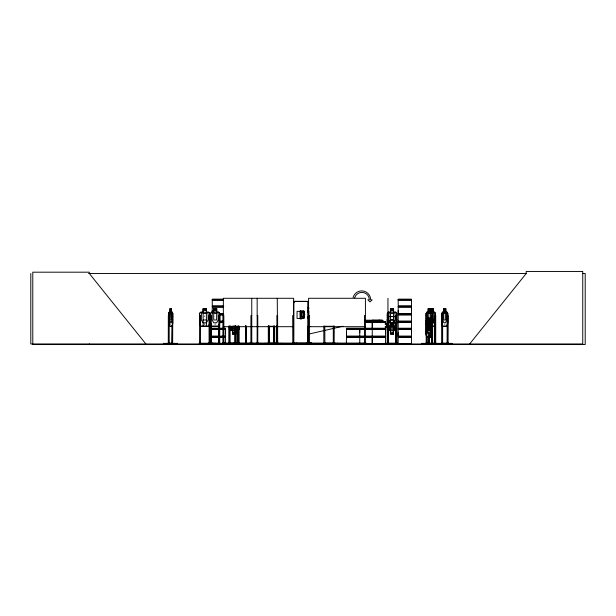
<?xml version="1.0" encoding="UTF-8"?>
<svg xmlns="http://www.w3.org/2000/svg" width="616" height="616" viewBox="0 0 616 616"><rect width="100%" height="100%" fill="white"/><g stroke="black" fill="none" stroke-linecap="round" stroke-linejoin="round"><path stroke-width="0.92" d="M212.281 312.905L212.281 310.456M225.548 332.802L225.548 329.537L220.628 329.537M300.262 318.387L300.262 310.857L301.278 310.841L301.324 319.134M300.377 318.372L300.377 310.895M302.125 310.88L302.125 316.732L303.434 318.611M303.873 316.724L303.873 310.864M346.469 336.067L346.469 329.537L385.562 329.537L385.547 336.067L346.469 336.067L346.485 332.802M359.752 332.802L359.752 329.537L359.752 336.067M385.547 332.802L385.547 329.537M398.198 336.067L398.198 329.537L411.496 329.537L411.48 336.067L398.198 336.067L398.213 332.802M398.198 313.713L398.198 307.192L411.496 307.192L411.48 313.721L398.198 313.713L398.213 310.456M411.48 332.802L411.48 329.537M411.48 310.456L411.48 307.192M282.767 343.813L263.948 343.867M282.767 343.42L263.987 343.374L264.002 343.959M382.805 343.813L393.462 343.813M382.813 343.42L393.462 343.382M170.809 321.352L170.817 321.614M240.101 343.42L240.117 343.959M170.817 324.286L170.794 324.016M172.187 326.164L172.78 322.799L172.78 313.413L172.311 312.173L171.348 312.173M172.218 326.28L172.734 322.784M398.213 343.936L411.503 343.674L411.496 337.375L398.198 337.375L398.121 343.736M260.999 343.867L207.715 343.867M261.007 343.42L207.785 343.374L207.808 343.959M173.358 343.42L173.381 343.959M447 326.28L447.609 322.784M431.269 336.975L431.947 333.595L432.109 324.224L431.392 322.992L429.983 322.992M431.315 337.091L432.039 333.595L432.116 321.66L431.547 318.164M426.103 321.66L426.834 318.164M426.195 321.66L426.88 318.287M431.577 326.28L432.209 322.784M218.48 343.867L218.518 343.374M227.689 343.42L227.727 343.959M434.55 326.164L435.312 322.784L435.312 313.459M434.58 326.28L435.481 322.799M272.742 343.42L272.78 343.959M437.452 343.42L437.499 343.959M446.238 343.42L446.277 343.959M421.906 343.867L452.398 343.89M430.561 343.42L430.607 343.959M424.555 343.42L424.601 343.959M240.61 343.42L240.656 343.959M219.704 322.784L218.665 326.164L211.496 326.164M387.318 319.958L388.35 316.462M396.673 322.784L395.572 326.164L388.326 326.164L387.425 322.784M396.781 322.799L395.649 326.28L388.242 326.28L387.325 322.799M168.669 343.959L168.692 313.429L169.115 312.173L170.124 312.173M168.738 313.467L169.223 312.173M169.238 312.297L168.846 313.467L169.238 326.164M204.612 316.301L204.643 316.062M209.994 322.799L208.793 326.28L200.585 326.28L199.507 322.799L199.507 313.429L200.616 312.173L203.118 312.173M427.735 323.061L428.243 321.66M430.176 322.861L430.869 322.969L429.506 327.004C432.124 331.131 430.03 333.256 429.098 327.789C428.197 333.248 425.956 331.162 428.659 326.981C425.887 322.576 428.112 320.528 429.067 326.234L431.185 319.981L431.185 313.459L430.161 312.297L430.23 308.678M212.112 343.959L225.571 343.69M212.559 343.867L212.62 343.374L212.643 343.959M384.877 343.42L384.946 343.959M389.481 343.42L389.543 343.959M226.996 343.42L227.065 343.959M230.915 343.867L230.985 343.374L231.008 343.959M433.025 322.784L434.172 319.981L434.172 313.459L433.025 312.297L433.025 308.801M346.354 343.751L346.485 337.375L385.562 337.375L385.562 343.674L346.354 343.882M372.287 337.375L372.287 343.936M214.961 343.867L214.984 343.42M199.33 343.42L199.253 343.89M236.521 343.89L236.713 343.374M306.884 343.928L306.953 343.15M444.683 311.596L444.721 311.627M441.803 313.467L442.465 312.173M441.895 313.467L442.496 312.297M426.672 322.992L425.933 324.247L425.933 333.618L426.557 337.091L431.416 337.091L432.016 333.618M426.095 324.286L426.703 323.107M426.026 333.618L426.141 313.429L426.796 312.173L428.282 312.173M426.21 313.467L426.888 312.173M428.174 332.27L426.757 332.27L426.033 331.031L426.788 332.147L428.151 332.147L428.082 335.766L430.13 335.766L430.13 332.27L431.623 332.27L432.278 331.015L431.5 332.147L430.068 332.147L430.068 335.651M431.531 332.27L432.209 330.977M233.179 326.01C229.114 330.646 233.726 330.33 234.28 326.087C234.873 330.33 239.278 330.623 235.32 326.026M304.597 316.67C302.564 320.613 301.216 316.955 304.774 314.507C301.463 312.266 302.579 308.67 304.581 312.42M307.507 312.543L308.462 311.018L307.6 310.849M307.569 318.588L308.878 316.693L308.885 310.841L307.723 310.148M211.55 312.297L210.564 313.467L210.564 322.784L211.55 326.164M469.654 343.959L526.203 273.519L526.203 271.448L582.744 271.448L582.744 343.959L30.8 343.959L30.8 273.519M388.326 312.173L387.272 313.429L387.264 343.959M395.626 330.445L396.627 329.275L396.627 313.459L395.572 312.297L388.326 312.297L387.379 313.467L387.425 343.959M237.969 330.445L238.985 329.275L238.946 326.48M398.144 321.575L411.503 321.598M293.593 343.928L307.731 343.928M429.221 311.627L429.206 311.296M431.978 311.627L431.916 311.28M309.871 326.465L310.726 326.511M170.794 311.634L170.809 311.272M372.187 343.736L372.233 337.375M232.671 333.941L235.743 333.941L235.697 330.445L237.322 329.283L237.322 326.488M203.118 312.297L201.37 313.459L201.37 319.981L203.118 322.784L206.383 322.784L208.131 319.981L208.131 313.459L206.383 312.297M213.883 343.89L213.96 343.42M307.731 343.074L307.546 343.851L307.546 343.15M308.493 343.374L308.447 343.959L308.593 298.283L365.419 298.283L365.427 343.959L365.534 342.927L364.349 342.927L364.349 343.959M369.469 321.236L372.95 320.158M369.592 321.321L372.973 320.274L382.282 320.274L383.46 321.906M307.723 334.342L342.958 326.234M215.084 311.596L215.146 311.642M391.892 311.596L391.961 311.642M428.936 335.181L428.975 334.835M215.138 324.324L215.138 324.008M307.369 307.399L308.878 307.392M88.612 273.519L526.495 273.519M582.312 273.519L585.2 273.519L585.2 344.552L32.787 344.552L32.787 272.187L89.335 272.187L89.335 273.519L145.876 343.959M212.258 299.569L223.623 299.569M398.19 299.569L411.503 299.569M223.623 299.584L212.258 299.584L212.281 305.875M212.297 299.961L223.593 299.961M398.229 299.961L411.465 299.961M212.281 299.969L223.608 299.969M398.213 299.969L411.48 299.969M307.769 301.455L293.562 301.378L293.562 343.959L293.647 298.283L223.346 298.283L223.346 343.959M294.371 301.563L293.593 301.378L307.769 301.34L307.769 343.959M293.562 302.225L294.448 302.225M212.266 305.875L223.616 305.875M212.174 306.329L223.677 306.329M398.113 306.329L411.588 306.329M212.174 306.737L223.677 306.737M398.113 306.737L411.588 306.737M223.616 307.192L212.266 307.192L212.266 312.905M393.632 308.678L390.429 308.678L390.429 312.173M170.062 308.801L171.41 308.801M213.683 308.801L216.64 308.801M390.529 308.801L393.524 308.801L393.47 312.297L395.048 313.459L395.048 319.981L393.47 322.784L390.529 322.761L390.529 329.283L393.47 329.283L393.47 322.761M428.251 308.801L430.261 308.801M430.892 308.801L433.117 308.801M443.782 308.801L445.73 308.801M206.383 312.173L208.762 312.173L209.994 313.413L209.979 343.959L210.087 342.927M213.629 312.173L211.45 312.173L210.464 313.429L210.51 322.799L211.473 326.28L218.788 326.28L219.858 322.799L219.858 313.413L218.703 312.173M216.693 312.173L218.757 312.173M388.273 312.173L390.475 312.173M393.578 312.173L395.672 312.173M430.23 312.173L431.647 312.173L432.37 313.413L432.278 322.799M433.102 312.173L434.673 312.173L435.481 313.413L435.427 343.959M442.365 312.173L443.813 312.173M445.699 312.173L447.077 312.173L447.77 313.413L447.77 322.799L447.093 326.28L442.35 326.28L441.734 322.799L442.442 326.28M169.131 312.297L172.295 312.297M211.496 312.297L218.719 312.297L219.758 313.459L219.704 343.959M426.826 312.297L434.642 312.297M442.396 312.297L447.047 312.297M168.692 313.429L169.1 326.28L172.326 326.28M172.78 313.413L172.634 343.959M396.727 313.413L396.781 343.959L396.727 313.413L395.618 312.173M426.141 313.429L426.195 324.463M432.37 313.413L432.224 343.959M447.77 313.413L447.624 343.959M203.118 313.459L206.383 313.459M220.628 313.721L223.616 313.713M220.659 314.175L223.677 314.175M398.113 314.175L411.588 314.175M220.659 314.576L223.677 314.576M398.113 314.576L411.588 314.576M220.628 315.03L223.616 315.03M172.626 315.546L172.218 343.959M199.545 315.546L200.508 315.546L200.508 343.959M209.979 315.546L209.017 315.546L209.124 343.959L209.163 343.074M218.68 315.546L219.704 315.546M251.759 315.546L250.951 315.546L250.897 343.959M257.165 315.546L257.765 315.546L257.765 343.959L257.804 342.927M277.254 298.283L277.624 343.959L277.624 315.546L276.923 315.546L276.923 343.959L276.884 342.927M293.647 315.546L292.685 315.546L292.793 343.959M308.593 315.546L309.555 315.546L309.555 343.959M365.427 315.546L364.456 315.546L364.456 343.959M387.264 315.546L388.326 315.546L388.396 343.959M396.835 315.546L395.811 315.546L395.811 343.959M426.203 315.546L426.765 315.546L426.765 319.334M441.795 315.546L442.342 315.546L442.403 343.959M388.373 316.585L395.68 316.585M426.734 318.164L431.647 318.164L432.278 321.644M426.788 318.287L431.593 318.287M428.028 319.612L430.014 319.612M203.118 319.981L206.383 319.981M433.002 319.981L433.025 313.459M364.641 320.212L382.32 320.158L383.575 321.267M220.62 321.152L223.608 321.152M364.641 321.175L379.348 321.175L379.348 320.212M398.213 321.152L411.48 321.152M220.636 321.336L223.623 321.329M411.503 321.336L398.19 321.329L398.198 315.03L411.496 315.03L411.496 321.321M220.628 321.598L223.623 321.598M220.628 321.652L223.623 321.668M398.19 321.668L411.503 321.668M220.636 321.899L223.623 321.899M365.596 321.899L385.577 321.899M398.19 321.899L411.503 321.899M220.636 321.914L223.623 321.914M365.596 321.914L385.577 321.929M428.882 322.053L428.898 322.414M220.62 322.322L223.608 322.322M365.596 322.33L385.547 322.322M398.213 322.322L411.48 322.322M426.572 322.992L428.051 322.992M426.603 323.107L431.362 323.107M385.323 323.654L387.071 323.654L387.071 327.15L385.323 327.15M385.208 323.77L386.956 323.77L386.956 327.034L385.208 327.034M204.751 323.962L204.643 324.324M385.208 324.355L386.371 324.355L386.371 326.449L385.208 326.449M434.781 325.41L432.201 317.54M169.131 326.164L172.295 326.164M307.654 326.203L307.854 343.959M429.645 326.164L431.531 326.164M431.916 326.164L434.642 326.164M442.396 326.164L447.047 326.164M230.269 326.28L237.938 326.28M268.853 326.28L273.596 326.28M324.955 326.28L333.171 326.28M429.652 326.28L431.67 326.28M431.893 326.28L434.696 326.28M223.346 326.696L293.647 326.696M308.593 326.696L365.419 326.696M212.266 328.22L218.911 328.22M220.628 328.22L225.564 328.22M346.469 328.22L385.562 328.22M212.174 328.682L218.911 328.682M220.659 328.682L225.656 328.682M346.377 328.682L385.655 328.682M398.113 328.682L411.588 328.682M212.174 329.083L218.911 329.083M220.659 329.083L225.656 329.083M346.377 329.083L385.655 329.083M398.113 329.083L411.588 329.083M230.5 330.569L229.314 329.329L230.461 330.569L232.602 330.569L232.563 334.065L235.851 334.065L235.851 330.569L238.061 330.569L239.093 329.314L239.093 326.503M396.727 319.943L395.757 316.462L388.296 316.462L387.218 319.943L387.264 329.329M396.681 329.314L395.672 330.569L393.524 330.569L393.578 334.065L390.367 334.065L390.421 330.569L388.326 330.569L387.218 329.329M212.266 329.537L218.911 329.537M238.015 330.445L230.507 330.445L229.468 329.283L229.468 326.488M388.373 330.445L395.68 330.445M393.47 333.941L390.475 333.941L390.529 330.445L388.95 329.283L388.95 322.761L390.529 319.958L393.47 319.958L395.048 322.761L395.048 329.283L393.47 330.445L393.524 334.065M212.266 336.067L218.911 336.067M220.628 336.067L225.564 336.067L225.564 329.537M212.174 336.521L218.911 336.521M220.659 336.521L225.656 336.521M346.377 336.521L385.655 336.521M398.113 336.521L411.588 336.521M212.174 336.921L218.911 336.921M220.659 336.921L225.656 336.921M346.377 336.921L385.655 336.921M398.113 336.921L411.588 336.921M426.603 336.975L431.362 336.975M212.266 337.375L218.911 337.375M220.628 337.375L225.564 337.375L225.564 343.674M307.423 342.673L310.98 342.673L310.98 343.266L307.423 343.266M307.423 342.719L310.98 342.719M168.237 342.927L169.123 342.927M171.833 342.927L172.719 342.927M222.938 342.927L223.916 342.927M225.133 342.927L225.171 343.959M234.942 342.927L235.635 342.927L235.574 343.959M246.192 342.927L245.507 342.927L245.568 343.959M250.866 342.927L251.844 342.927M257.827 342.927L257.095 342.927L257.126 343.959M273.573 342.927L274.605 342.927M293.755 342.927L292.569 342.927L292.569 343.959M308.477 342.927L309.663 342.927L309.663 343.959M324.894 342.927L323.708 342.927L323.708 343.959M427.158 342.927L426.11 342.927L426.133 343.959M428.451 342.927L429.552 342.927L429.529 343.959M431.647 342.927L432.694 342.927M434.696 342.927L435.797 342.927L435.774 343.959M441.703 342.927L442.735 342.927L442.712 343.959M447.07 342.927L448.102 342.927M211.034 343.074L213.128 343.074M223.6 343.074L366.043 343.074L366.043 343.959M293.562 343.15L310.98 343.189M168.73 343.22L172.218 343.22M200.616 343.22L208.909 343.22M211.196 343.22L218.749 343.22M230.068 343.22L237.907 343.22M250.897 343.22L251.22 343.959M268.907 343.22L273.912 343.22L273.912 343.959M276.884 343.22L277.631 343.22M324.894 343.22L333.179 343.22M387.941 343.22L395.865 343.22M426.826 343.22L434.996 343.22M442.403 343.22L447.401 343.22M177.485 343.89L177.446 343.382L163.517 343.374L163.525 343.959M293.724 343.374L293.94 343.89M334.365 343.374L334.511 343.89M356.856 343.42L367.513 343.42M452.352 343.813L452.344 343.382L421.952 343.374L421.96 343.959M212.281 343.505L225.548 343.505M346.485 343.505L385.547 343.505M398.213 343.505L411.48 343.505M177.454 343.813L163.302 343.959M293.562 343.743L307.769 343.743M356.856 343.813L367.513 343.813M394.579 343.374L394.625 343.813L399.291 343.89M236.821 330.653L236.737 343.959L237.491 343.959M307.723 318.295L308.562 318.11L307.569 316.555M365.573 343.42L365.665 343.867M210.703 343.905L210.556 342.927M225.756 343.867L225.687 343.374L225.664 343.959M224.732 343.867L224.717 343.42M236.991 343.374L237.098 343.89M217.386 343.867L217.317 343.374L217.302 343.959M281.019 343.374L281.104 343.89M273.519 343.89L273.435 343.374L273.419 343.959M439.693 343.42L439.639 343.959M307.838 307.9L309.009 308.67M436.883 343.42L436.836 343.959M428.282 343.89L428.212 343.374L428.197 343.959M452.344 343.382L452.313 343.959M278.902 343.89L278.832 343.374L278.817 343.959M270.077 343.42L270.039 343.959M256.287 343.42L256.256 343.959M247.093 343.42L247.062 343.959M177.446 343.382L177.431 343.959M167.598 343.42L167.567 343.959M387.318 329.283L388.419 330.445M281.227 343.42L281.204 343.959M434.58 312.173L435.404 313.459M431.554 312.173L432.301 313.459M431.3 322.992L432.039 324.278M446.977 312.173L447.709 313.459M446.954 312.297L447.609 313.459M390.529 322.784L388.95 319.981L388.95 313.459L390.529 312.297L390.475 308.678M172.203 312.173L172.734 313.459M222.199 343.42L222.137 343.959M430.161 321.66L431.185 324.463L431.185 330.985M428.251 322.784L427.235 319.981L427.235 313.459L428.251 312.297L428.282 308.678M199.623 322.784L200.67 326.164L208.709 326.164L209.879 322.784L209.879 313.459L208.709 312.297L200.67 312.297L199.623 313.467L199.545 343.959M395.703 316.462L396.627 319.958M395.626 316.585L396.573 319.958M443.574 343.42L443.528 343.959M431.5 318.287L432.116 321.66M426.549 324.54L426.21 322.784L426.457 324.54M426.095 333.595L426.649 337.091M441.895 322.784L442.496 326.164M168.738 322.784L169.208 326.28M300.262 310.857L300.362 319.142M447.994 343.959L448.009 315.546L447.162 315.546L447.101 343.959M447.77 342.927L447.77 343.959M447.47 325.964L447.555 343.959M447.401 342.927L447.401 343.959M445.792 312.173L445.792 308.678L443.72 308.678L443.72 312.173M445.699 308.678L445.73 312.297M445.63 308.801L445.63 312.297L446.623 313.459L446.623 319.981L445.63 322.784L443.782 322.784L442.788 319.981L442.788 313.459L443.782 312.297L443.813 308.678M443.882 308.801L443.882 312.297M442.65 325.964L442.627 343.959M442.234 342.927L442.234 343.959M442.188 342.927L442.188 343.959M441.834 322.799L441.734 313.429L441.734 343.959M441.811 342.927L441.811 343.959M435.712 343.959L435.705 315.546L434.788 315.546L434.781 343.959L434.719 342.927M435.312 342.927L435.266 343.959L435.181 342.927M435.065 325.964L435.065 343.959M434.996 342.927L434.996 343.959M433.117 312.297L433.187 308.678L430.815 308.678L430.892 312.297M432.617 343.959L432.601 315.546L431.739 315.546L431.739 321.229M432.37 342.927L432.37 343.959M432.147 342.927L432.147 343.959M432.039 336.382L432.024 343.959M431.739 330.7L431.677 343.959M431.631 343.374L431.631 343.959M430.9 308.678L430.977 312.297M430.261 312.297L430.33 308.678L428.189 308.678L428.189 312.173M430.161 324.463L430.161 330.985M430.014 323.107L430.083 319.496L427.958 319.496L428.028 323.107L427.011 324.278L427.011 330.8L428.028 333.595L429.922 333.595L430.93 330.8L430.93 324.278L429.922 323.107L429.983 319.496M429.46 336.382L429.46 343.959M429.252 342.927L429.252 343.959M429.175 336.382L429.175 343.959M428.975 342.927L429.021 343.959M428.936 342.927L428.936 343.959M428.821 336.382L428.821 343.959M428.543 336.382L428.543 343.959M428.351 308.801L428.351 312.297M428.12 319.612L428.12 323.107M427.065 336.382L427.127 343.959M427.042 342.927L427.042 343.959M426.826 342.927L426.826 343.959M426.765 336.382L426.765 343.959M426.657 342.927L426.649 343.959M426.495 315.546L426.495 324.07M426.495 333.541L426.495 343.959M426.303 313.467L426.303 322.784M426.203 333.541L426.172 343.959M399.222 343.813L399.222 343.42L394.556 343.374L394.556 343.959M399.16 343.374L399.16 343.959M396.935 343.959L396.935 342.927L395.711 342.927L395.711 343.959M396.527 342.927L396.55 343.959M396.119 342.927L396.096 343.959M395.965 330.7L395.865 343.959M393.578 308.678L393.632 312.173M393.462 343.374L393.47 343.959M393.424 330.445L393.424 333.941M388.434 343.959L388.434 342.927L387.164 342.927L387.164 343.959M388.242 342.927L388.234 343.959M388.134 315.546L388.134 343.959M387.949 298.283L387.941 343.959M387.895 342.927L387.841 343.959M387.549 342.927L387.572 343.959M382.805 343.374L382.813 343.959M379.025 320.158L379.025 321.875M372.272 321.929L372.287 328.22M372.272 329.537L372.233 336.067M372.241 321.929L372.233 328.22M367.513 343.374L367.513 343.959M365.311 342.927L365.311 343.959M364.572 342.927L364.572 343.959M363.971 343.074L363.971 343.959M362.778 343.374L362.778 343.959M361.592 343.374L361.592 343.959M359.759 337.375L359.759 343.674M356.856 343.374L356.856 343.959M337.63 343.074L337.63 343.959M335.558 343.074L335.558 343.959M334.365 343.959L334.365 342.927L333.179 342.927L333.179 343.959M334.249 325.964L334.142 343.959M333.402 342.927L333.402 343.959M333.287 325.964L333.287 343.959M324.778 325.964L324.894 343.959M324.671 342.927L324.671 343.959M323.931 342.927L323.931 343.959M323.816 325.964L323.816 343.959M318.287 343.959L315.623 343.959M314.137 343.959L311.473 343.959M309.448 342.927L309.448 343.959M308.701 342.927L308.701 343.959M306.884 343.074L306.884 343.959M296.635 343.074L296.635 343.959M294.633 343.074L294.633 343.959M294.448 343.074L294.448 343.959M293.786 301.34L293.786 343.959M282.767 343.374L282.775 343.959M280.996 343.374L280.996 343.959M277.77 343.959L277.739 342.927L276.238 342.927L276.245 343.959M277.516 315.546L277.523 343.959M277.292 342.927L277.339 343.959M277.146 342.927L277.146 343.959M276.746 342.927L276.707 343.959M276.584 325.933L276.584 343.959M276.507 342.927L276.507 343.959M276.322 325.933L276.361 343.959M275.768 343.074L275.768 343.959M274.513 325.964L274.582 343.959M274.212 325.964L274.274 343.959M274.105 342.927L274.105 343.959M274.058 342.927L274.058 343.959M273.666 325.964L273.604 343.959M272.11 343.374L272.118 343.959M269.154 325.964L269.177 343.959L269.215 342.927L268.206 342.927L268.237 343.959M268.846 325.964L268.907 343.959M268.761 342.927L268.738 343.959M268.607 325.964L268.607 343.959M268.545 342.927L268.545 343.959M268.299 325.964L268.322 343.959M261.038 343.374L261.038 343.959M257.542 342.927L257.542 343.959M257.496 315.546L257.419 343.959M257.388 342.927L257.38 343.959M257.165 298.283L257.165 343.959M253.476 343.374L253.476 343.959M251.759 298.283L251.759 343.959M251.497 342.927L251.497 343.959M251.444 315.546L251.444 343.959M251.336 342.927L251.29 343.959M249.688 343.074L249.688 343.959M246.107 325.933L246.192 343.959M246.054 342.927L246 343.959M245.93 325.933L245.907 343.959M245.761 325.933L245.761 343.959L245.584 325.933M242.327 343.374L242.334 343.959M241.018 343.959L241.018 343.374L240.902 343.959M239 343.959L239 342.927L236.706 342.927L236.667 343.959M238.9 325.964L238.839 343.959L238.762 325.964M238.007 325.964L237.907 343.959M237.776 330.653L237.83 343.959M237.668 342.927L237.668 343.959M237.576 343.074L237.514 343.959M237.191 343.22L237.175 343.959M236.929 342.927L236.968 343.959M235.743 330.445L235.805 334.065M235.697 326.488L235.697 329.283L232.671 329.283L232.671 326.488M235.543 325.933L235.566 343.959M235.374 325.933L235.35 343.959M235.204 325.933L235.227 343.959M235.081 342.927L235.135 343.959M235.027 325.933L234.996 343.959M234.896 343.074L234.896 343.959M233.749 343.074L233.749 343.959M233.079 343.374L233.079 343.959M232.709 333.941L232.671 330.445L231.046 329.283L231.046 326.488M231.67 343.374L231.678 343.959M230.238 343.959L230.207 342.927L228.967 342.927L228.967 343.959M230.099 325.964L230.13 343.959M230.014 342.927L230.037 343.959M229.314 326.519L229.36 329.329M229.329 342.927L229.352 343.959M229.206 325.964L229.206 343.959M229.067 325.964L229.067 343.959M224.64 343.374L224.64 343.959M223.955 343.22L223.993 343.959M223.885 343.959L223.831 315.546L223.023 315.546L223.03 343.959L222.969 342.927M223.508 315.546L223.616 343.959M223.493 342.927L223.392 343.959M219.804 343.959L219.804 342.927L218.58 342.927L218.534 343.959M219.627 342.927L219.635 343.959M219.35 343.374L219.35 343.959M218.996 342.927L218.973 343.959M218.842 315.546L218.842 343.959M218.68 325.964L218.749 343.959M218.187 343.22L218.233 343.959M217.841 343.22L217.825 343.959M216.747 312.173L216.747 308.678L213.575 308.678L213.575 312.173M216.693 308.678L216.64 312.297L218.195 313.459L218.195 319.981L216.64 322.784L213.729 322.784L212.174 319.981L212.174 313.459L213.729 312.297L213.629 308.678M215.739 343.22L215.708 343.959M215.038 343.22L215.053 343.959M214.699 343.22L214.699 343.959M214.029 343.374L214.029 343.959M213.536 343.374L213.536 343.959M211.365 343.959L211.365 342.927L208.901 342.927L208.909 343.959M211.196 343.959L211.265 315.546L210.241 315.546L210.287 343.959M211.095 325.964L211.095 343.959M210.533 342.927L210.533 343.959M210.403 315.546L210.403 343.959M209.871 342.927L209.871 343.959M209.494 343.374L209.494 343.959M206.499 312.173L206.499 308.678L203.003 308.678L203.003 312.173M206.383 326.28L206.383 308.801L203.118 308.801L203.118 326.28M200.616 343.959L200.616 342.927L199.43 342.927L199.399 343.959M200.4 342.927L200.4 343.959M199.661 342.927L199.653 343.959M172.326 342.927L172.357 343.959M172.141 342.927L172.141 343.959M171.918 325.964L171.879 343.959M171.348 308.678L171.302 312.297M170.124 308.678L169.508 319.981L170.17 322.784L171.41 322.784L172.072 319.981L171.456 308.678L170.016 308.678L170.062 312.297M169.077 343.959L169.03 315.546L168.33 315.546L168.284 343.959M168.815 342.927L168.73 343.959M168.545 342.927L168.545 343.959M89.335 343.959L89.335 344.552M353.076 297.497A8.955 8.955 0 0 1 370.678 299.815L372.156 299.815L370.008 301.886L367.852 299.815L369.346 299.815A7.477 7.477 0 0 0 354.654 297.882M392.084 324.162L392.138 324.162M389.197 321.136L391.283 325.271C387.033 329.945 390.744 331.2 391.969 326.087C393.231 331.215 396.727 329.899 392.592 325.302C396.981 320.405 393.139 319.165 391.915 324.532L390.182 321.159L389.197 321.136M444.783 324.247L444.737 324.286M223.616 299.291L212.266 299.291L223.623 299.322M411.496 299.291L398.198 299.291L411.503 299.322M411.503 299.584L398.19 299.584L398.213 305.875L411.496 305.875L411.496 299.584M171.186 309.378L170.393 309.378L170.393 310.549L171.186 310.549L171.186 309.378M205.798 309.378L203.704 309.378L203.704 310.549L205.798 310.549L205.798 309.378M216.124 309.378L214.252 309.378L214.252 310.549L216.124 310.549L216.124 309.378M392.946 309.378L391.052 309.378L391.052 310.549L392.946 310.549L392.946 309.378M429.822 309.378L428.597 309.378L428.597 310.549L429.822 310.549L429.822 309.378M432.648 309.378L431.269 309.378L431.269 310.549L432.648 310.549L432.648 309.378M445.299 309.378L444.113 309.378L444.113 310.549L445.299 310.549L445.299 309.378M304.158 311.35L297.058 311.35L297.058 318.457L304.158 318.457L304.158 311.35M171.41 313.459L170.17 313.459L170.17 319.981L171.41 319.981L171.41 313.459M216.64 313.459L213.729 313.459L213.729 319.981L216.64 319.981L216.64 313.459M393.47 313.459L390.529 313.459L390.529 319.981L393.47 319.981L393.47 313.459M430.161 313.459L428.251 313.459L428.251 319.981L430.161 319.981L430.161 313.459M445.63 313.459L443.782 313.459L443.782 319.981L445.63 319.981L445.63 313.459M429.583 320.197L428.366 320.197L428.366 321.36L429.583 321.36L429.583 320.197M385.562 321.637L365.596 321.637L385.577 321.668M411.503 321.914L398.19 321.929L398.213 328.22L411.496 328.22L411.496 321.929M429.922 324.278L428.028 324.278L428.028 330.8L429.922 330.8L429.922 324.278M235.158 332.193L233.21 332.193L233.21 333.364L235.158 333.364L235.158 332.193M392.946 332.193L391.052 332.193L391.052 333.364L392.946 333.364L392.946 332.193M238.153 343.959L238.153 342.927L238.13 343.959"/></g></svg>
